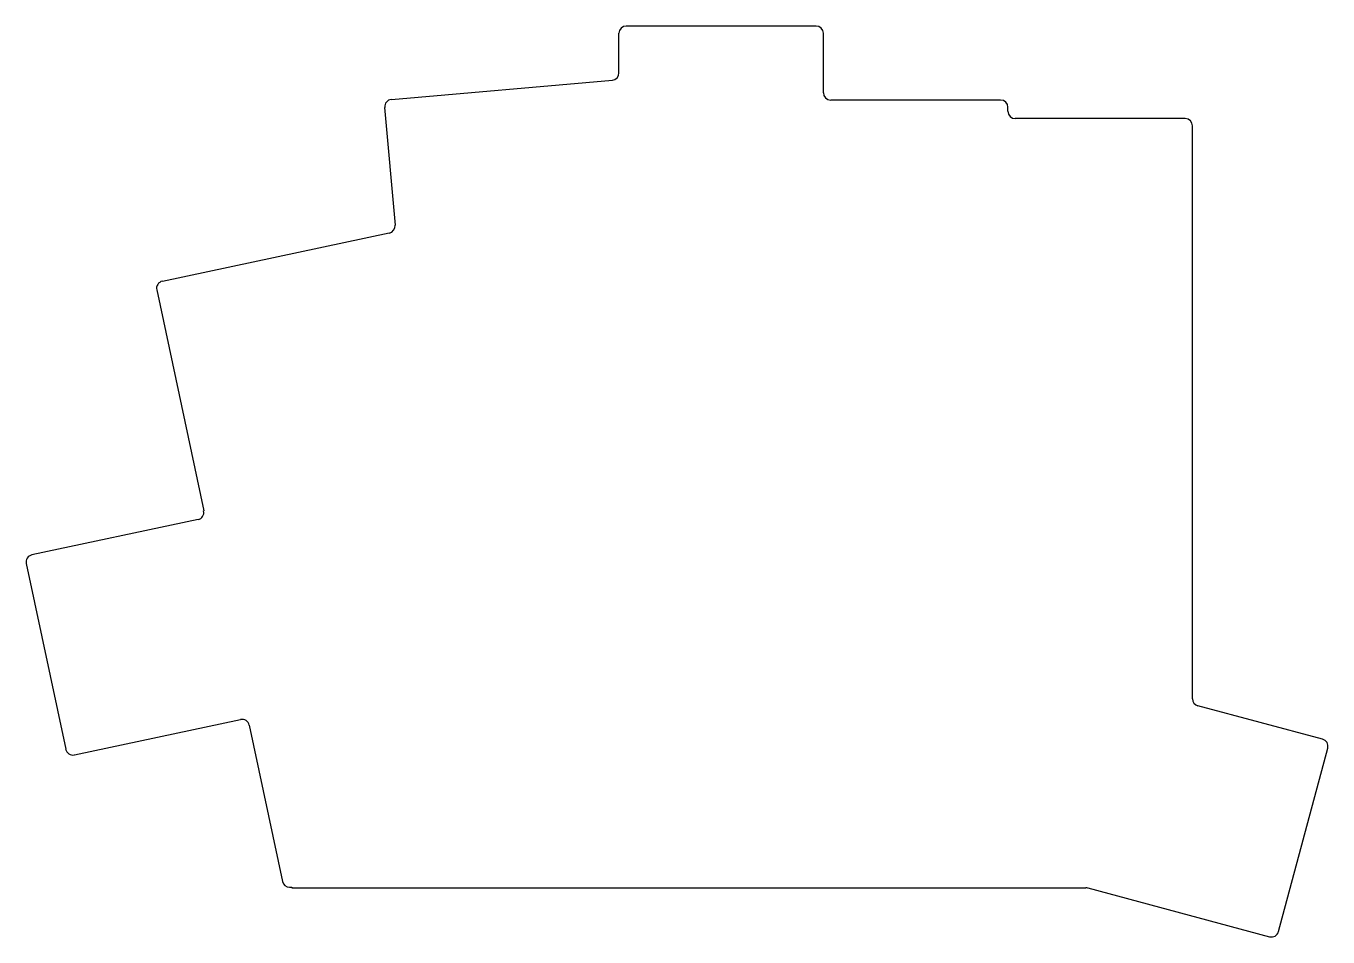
# Model space of a CAD drawing. Header units: millimetres. Extents: x 113 to 247, y -138 to -45.
import ezdxf

# ---------------------------------------------------------------- set-up
doc = ezdxf.new("R2010")
doc.units = ezdxf.units.MM

msp = doc.modelspace()

# ---------------------------------------------------------------- linework, layer by layer
for p, q in [((173.74, -49.41), (173.74, -45.33)), ((194.04, -44.58), (174.49, -44.58)), ((194.79, -51.45), (194.79, -45.33)), ((150.31, -52.15), (173.06, -50.16)), ((213.04, -52.2), (195.54, -52.2)), ((149.62, -52.96), (150.69, -65.09)), ((213.79, -53.36), (213.79, -52.95)), ((232.04, -54.11), (214.54, -54.11)), ((232.79, -113.85), (232.79, -54.86)), ((126.73, -70.86), (150.09, -65.89)), ((126.15, -71.75), (130.99, -94.51)), ((130.41, -95.4), (113.29, -99.03)), ((112.71, -99.92), (116.78, -119.05)), ((246.18, -118.02), (233.35, -114.58)), ((117.67, -119.62), (134.79, -115.99)), ((135.67, -116.56), (139.1, -132.66)), ((241.65, -137.82), (246.71, -118.94)), ((139.83, -133.26), (140.06, -133.26)), ((140.06, -133.26), (140.06, -133.31)), ((140.06, -133.31), (221.81, -133.31)), ((222.01, -133.33), (240.73, -138.35))]:
    msp.add_line(p, q)
for centre, start, end in [((174.49, -45.33), 90, 180), ((194.04, -45.33), 0, 90), ((172.99, -49.41), 275, 0), ((150.37, -52.89), 95, 185), ((195.54, -51.45), 180, 270), ((213.04, -52.95), 0, 90), ((214.54, -53.36), 180, 270), ((232.04, -54.86), 0, 90), ((149.94, -65.16), 282, 5), ((126.88, -71.59), 102, 192), ((130.25, -94.66), 282, 12), ((113.45, -99.77), 102, 192), ((233.54, -113.85), 180, 255), ((134.94, -116.72), 12, 102), ((117.51, -118.89), 192, 282), ((245.99, -118.74), 345, 75), ((139.83, -132.51), 192, 270), ((221.81, -134.06), 75, 90), ((240.93, -137.63), 255, 345)]:
    msp.add_arc(centre, 0.75, start, end)

doc.saveas('drawing.dxf')
